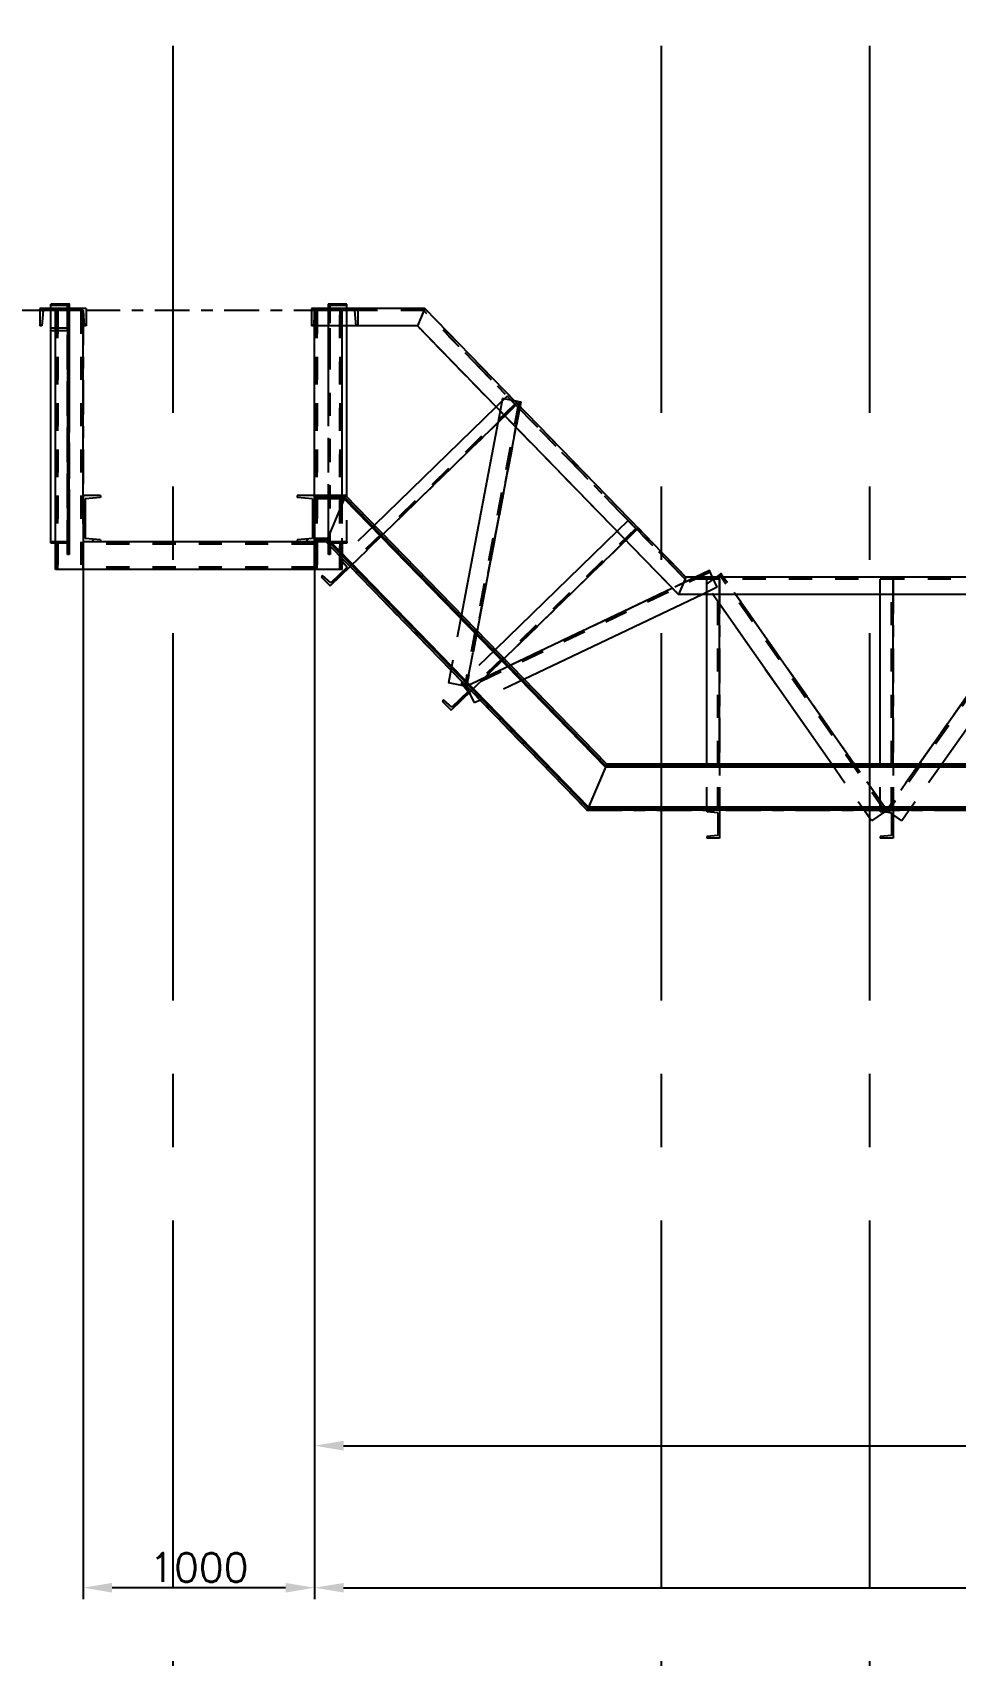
# Model space of a CAD drawing. Header units: millimetres. Extents: x 2368 to 8313, y 7493 to 11698.
# Drawn here: x 4096.2 to 4176, y 8937 to 9077.3 of the extents above; entities that cross this region are included whole.
import ezdxf

# ---------------------------------------------------------------- set-up
doc = ezdxf.new("R2010")
doc.units = ezdxf.units.MM
for name, pattern in [('CENTER', [50.8, 31.75, -6.35, 6.35, -6.35]), ('XKITLINE00', [0]), ('XKITLINE02', [4, 2, -2]), ('XKITLINE03', [6, 3, -1, 1, -1])]:
    doc.linetypes.add(name, pattern=pattern)
doc.styles.add('ROMANS', font='romans.shx')
doc.dimstyles.new('MD300', dxfattribs={"dimtxt": 2.5, "dimasz": 2.5, "dimexe": 1, "dimexo": 1, "dimgap": 0.5, "dimtad": 1, "dimdec": 1, "dimlfac": 50, "dimrnd": 0.5, "dimdsep": 46, "dimtxsty": 'ROMANS', "dimcen": 1, "dimclrd": 146, "dimclre": 146, "dimclrt": 30, "dimadec": 1, "dimazin": 2, "dimtfac": 1, "dimtdec": 1, "dimtmove": 0, "dimatfit": 1, "dimfxl": 1, "dimtolj": 1, "dimtzin": 0, "dimlwd": -1, "dimlwe": -1, "dimarcsym": 0})

# ---------------------------------------------------------------- blocks, each defined once
blk = doc.blocks.new('*D2')
at = {"color": 146, "transparency": 16777216}
for p, q in [((4100.59, 9032.28), (4100.59, 8941.84)), ((4120.59, 9032.28), (4120.59, 8941.84)), ((4118.09, 8942.84), (4103.09, 8942.84))]:
    blk.add_line(p, q, dxfattribs=at)
for points in [[(4103.09, 8943.25), (4103.09, 8942.42), (4100.59, 8942.84)], [(4118.09, 8943.25), (4118.09, 8942.42), (4120.59, 8942.84)]]:
    blk.add_solid(points, dxfattribs=at)
at = {"layer": 'Defpoints', "color": 0, "transparency": 16777216}
for p in [(4100.59, 9033.28), (4120.59, 9033.28), (4100.59, 8942.84)]:
    blk.add_point(p, dxfattribs=at)
at = {"color": 30, "transparency": 16777216, "insert": (4110.59, 8944.59), "char_height": 2.5, "attachment_point": 5, "style": 'ROMANS'}
blk.add_mtext('\\A1;1000', dxfattribs=at)
blk = doc.blocks.new('*D3')
at = {"color": 146, "transparency": 16777216}
for p, q in [((4120.59, 9032.28), (4120.59, 8954.12)), ((5216.59, 8977.65), (5216.59, 8954.12)), ((4123.09, 8955.12), (5214.09, 8955.12))]:
    blk.add_line(p, q, dxfattribs=at)
for points in [[(4123.09, 8955.54), (4123.09, 8954.7), (4120.59, 8955.12)], [(5214.09, 8955.54), (5214.09, 8954.7), (5216.59, 8955.12)]]:
    blk.add_solid(points, dxfattribs=at)
at = {"layer": 'Defpoints', "color": 0, "transparency": 16777216}
for p in [(4120.59, 9033.28), (5216.59, 8978.65), (5216.59, 8955.12)]:
    blk.add_point(p, dxfattribs=at)
at = {"color": 30, "transparency": 16777216, "insert": (4668.59, 8956.87), "char_height": 2.5, "attachment_point": 5, "style": 'ROMANS'}
blk.add_mtext('\\A1;54800', dxfattribs=at)
blk = doc.blocks.new('*D6')
at = {"color": 146, "transparency": 16777216}
for p, q in [((4120.59, 9032.28), (4120.59, 8941.84)), ((6312.59, 9032.28), (6312.59, 8941.84)), ((4123.09, 8942.84), (6310.09, 8942.84))]:
    blk.add_line(p, q, dxfattribs=at)
for points in [[(4123.09, 8943.25), (4123.09, 8942.42), (4120.59, 8942.84)], [(6310.09, 8943.25), (6310.09, 8942.42), (6312.59, 8942.84)]]:
    blk.add_solid(points, dxfattribs=at)
at = {"layer": 'Defpoints', "color": 0, "transparency": 16777216}
for p in [(4120.59, 9033.28), (6312.59, 9033.28), (6312.59, 8942.84)]:
    blk.add_point(p, dxfattribs=at)
at = {"color": 30, "transparency": 16777216, "insert": (5216.59, 8944.59), "char_height": 2.5, "attachment_point": 5, "style": 'ROMANS'}
blk.add_mtext('\\A1;109600', dxfattribs=at)

msp = doc.modelspace()

# ---------------------------------------------------------------- linework, layer by layer
at = {"color": 6, "linetype": 'CENTER'}
for p, q in [((4108.3663, 8739.6288), (4108.3663, 9217.681)), ((4150.5882, 8739.6288), (4150.5882, 9217.681)), ((4168.5882, 8739.6288), (4168.5882, 9217.681))]:
    msp.add_line(p, q, dxfattribs=at)
at = {"color": 4, "linetype": 'XKITLINE03'}
msp.add_line((4121.7873, 9053.2776), (4050.8584, 9053.2776), dxfattribs=at)
at = {"color": 7, "linetype": 'XKITLINE00'}
for p, q in [((4097.1198, 9053.1791), (4096.8512, 9053.4476)), ((4100.8513, 9053.4476), (4096.8512, 9053.4476)), ((4096.8512, 9053.4476), (4096.8512, 9051.9476)), ((4097.1276, 9053.2776), (4097.0212, 9051.9476)), ((4100.5748, 9053.2776), (4097.1276, 9053.2776)), ((4097.7913, 9053.4476), (4097.7913, 9053.8281)), ((4099.3913, 9053.8281), (4097.7913, 9053.8281)), ((4097.7913, 9051.7658), (4097.7913, 9053.2776)), ((4099.3786, 9053.2776), (4099.2086, 9053.4476)), ((4099.3913, 9053.4476), (4099.3913, 9053.8281)), ((4099.3913, 9053.2776), (4099.3913, 9051.7658)), ((4100.5748, 9053.2776), (4100.6812, 9051.9476)), ((4100.5748, 9053.2776), (4100.5749, 9053.2776)), ((4100.5912, 9037.2776), (4100.5912, 9053.0726)), ((4100.8512, 9053.4476), (4100.8512, 9051.9476)), ((4120.3272, 9053.4476), (4120.3272, 9051.9476)), ((4130.1079, 9053.4476), (4120.3272, 9053.4476)), ((4120.3272, 9053.4476), (4120.3272, 9051.9476)), ((4120.3272, 9053.4476), (4120.3272, 9053.4476)), ((4121.7872, 9053.4476), (4121.7872, 9053.8281)), ((4123.3872, 9053.8281), (4121.7872, 9053.8281)), ((4123.3872, 9053.4476), (4123.3872, 9053.8281)), ((4130.1079, 9053.4476), (4129.4742, 9051.9476)), ((4130.1079, 9053.4476), (4129.4742, 9051.9476)), ((4130.1079, 9053.4476), (4152.6835, 9030.2324)), ((4130.1079, 9053.4476), (4130.1081, 9053.4475)), ((4097.0212, 9051.9476), (4096.8512, 9051.9476)), ((4097.0212, 9051.9476), (4097.0213, 9051.9476)), ((4097.7913, 9051.5333), (4097.7913, 9051.7658)), ((4099.3913, 9051.7658), (4097.7913, 9051.7658)), ((4097.7913, 9033.1679), (4097.7913, 9051.5333)), ((4099.2313, 9051.5333), (4097.7913, 9051.5333)), ((4098.1912, 9030.8776), (4098.1912, 9051.5333)), ((4099.2313, 9051.5333), (4099.2313, 9049.4407)), ((4099.3913, 9051.7658), (4099.3913, 9049.4407)), ((4100.7086, 9051.9476), (4100.6789, 9051.9773)), ((4100.8512, 9051.9476), (4100.6812, 9051.9476)), ((4100.8512, 9051.9476), (4100.8513, 9051.9476)), ((4129.4742, 9051.9476), (4120.3272, 9051.9476)), ((4120.3272, 9051.9476), (4120.3272, 9051.9476)), ((4120.5873, 9037.2776), (4120.5873, 9051.9476)), ((4122.9873, 9037.2776), (4122.9873, 9051.9476)), ((4123.3872, 9037.1625), (4123.3872, 9051.9476)), ((4129.4742, 9051.9476), (4152.0499, 9028.7325)), ((4129.4742, 9051.9476), (4129.4742, 9051.9476)), ((4129.4742, 9051.9476), (4129.4742, 9051.9476)), ((4099.3913, 9050.8513), (4099.2313, 9050.6913)), ((4099.3913, 9049.4407), (4099.2313, 9049.4407)), ((4136.2758, 9044.9533), (4125.7577, 9034.7249)), ((4138.4032, 9045.3622), (4137.8724, 9045.4631)), ((4138.4032, 9045.3622), (4138.3325, 9044.99)), ((4137.0427, 9044.1647), (4126.5246, 9033.9363)), ((4136.4344, 9043.5732), (4133.2811, 9026.9883)), ((4137.9903, 9043.1903), (4134.6434, 9025.5874)), ((4102.0912, 9037.2776), (4100.5912, 9037.2776)), ((4100.5912, 9037.2776), (4100.5912, 9033.2776)), ((4100.5912, 9037.2776), (4100.5913, 9037.2776)), ((4102.0912, 9037.1076), (4100.7612, 9037.0012)), ((4100.7612, 9037.0012), (4100.7613, 9037.0012)), ((4100.7612, 9037.0012), (4100.7612, 9033.554)), ((4102.0912, 9037.2776), (4102.0913, 9037.2776)), ((4102.0912, 9037.2776), (4102.0912, 9037.1076)), ((4102.0912, 9037.1076), (4102.0913, 9037.1076)), ((4120.5872, 9037.2776), (4119.0872, 9037.2776)), ((4119.0872, 9037.2776), (4119.0872, 9037.1076)), ((4120.4172, 9037.0012), (4119.0872, 9037.1076)), ((4119.0872, 9037.1076), (4119.0872, 9037.1076)), ((4120.4172, 9037.0012), (4120.4172, 9033.554)), ((4120.4172, 9037.0012), (4120.4172, 9037.0012)), ((4120.5872, 9036.4203), (4120.4172, 9036.2503)), ((4123.2753, 9037.2776), (4120.5872, 9037.2776)), ((4120.5872, 9037.2776), (4120.5872, 9033.2776)), ((4123.2035, 9037.1076), (4120.5872, 9037.1076)), ((4123.1585, 9037.0012), (4120.5872, 9037.0012)), ((4123.1585, 9037.0012), (4121.5856, 9033.2776)), ((4123.1585, 9037.0012), (4121.5856, 9033.2776)), ((4123.2753, 9037.2776), (4123.1585, 9037.0012)), ((4123.2753, 9037.2776), (4123.1585, 9037.0012)), ((4123.1585, 9037.0012), (4145.7339, 9013.786)), ((4123.2035, 9037.1076), (4145.7789, 9013.8924)), ((4145.8507, 9014.0624), (4123.2753, 9037.2776)), ((4100.5912, 9034.9203), (4100.7612, 9035.0903)), ((4098.1912, 9033.1679), (4097.7913, 9033.1679)), ((4102.0912, 9033.2776), (4100.5912, 9033.2776)), ((4100.5912, 9033.2776), (4100.5913, 9033.2776)), ((4100.5912, 9030.8776), (4100.5912, 9033.2776)), ((4100.5913, 9030.8776), (4100.5913, 9033.2776)), ((4100.7612, 9033.554), (4100.7613, 9033.554)), ((4102.0912, 9033.4476), (4100.7612, 9033.554)), ((4101.3058, 9033.2776), (4101.5214, 9033.4932)), ((4102.0912, 9033.4476), (4102.0913, 9033.4476)), ((4102.0912, 9033.4476), (4102.0912, 9033.2776)), ((4119.0872, 9033.2776), (4102.0912, 9033.2776)), ((4102.0912, 9033.2776), (4102.0913, 9033.2776)), ((4120.4172, 9033.554), (4119.0872, 9033.4476)), ((4119.0872, 9033.4476), (4119.0872, 9033.2776)), ((4119.0872, 9033.4476), (4119.0872, 9033.4476)), ((4120.5872, 9033.2776), (4119.0872, 9033.2776)), ((4120.0487, 9033.5245), (4119.8018, 9033.2776)), ((4120.5872, 9034.063), (4120.4172, 9033.893)), ((4120.4172, 9033.554), (4120.4172, 9033.554)), ((4121.7024, 9033.554), (4120.5872, 9033.554)), ((4121.6574, 9033.4476), (4120.5872, 9033.4476)), ((4120.5872, 9030.8776), (4120.5872, 9033.2776)), ((4121.5856, 9033.2776), (4120.5872, 9033.2776)), ((4120.5872, 9033.2776), (4120.5872, 9033.2776)), ((4122.89, 9031.9362), (4121.5856, 9033.2776)), ((4121.6574, 9033.4476), (4144.2328, 9010.2324)), ((4121.7024, 9033.554), (4144.2778, 9010.3388)), ((4146.7333, 9034.1996), (4136.2151, 9023.9711)), ((4147.5002, 9033.411), (4136.9819, 9023.1825)), ((4122.8913, 9031.9374), (4122.7938, 9031.8426)), ((4122.7938, 9031.8426), (4122.7938, 9031.8426)), ((4122.7938, 9031.8426), (4123.408, 9031.1008)), ((4122.8913, 9031.9374), (4122.8913, 9031.9374)), ((4122.8913, 9031.9374), (4123.6582, 9031.1488)), ((4100.5912, 9030.8776), (4098.1912, 9030.8776)), ((4120.5872, 9030.8776), (4100.5913, 9030.8776)), ((4122.9873, 9030.8776), (4120.5873, 9030.8776)), ((4121.2682, 9030.359), (4121.1707, 9030.2642)), ((4121.2682, 9030.359), (4121.2682, 9030.359)), ((4121.9925, 9029.7244), (4121.2682, 9030.359)), ((4123.6582, 9031.1488), (4121.9376, 9029.4756)), ((4123.408, 9031.1008), (4121.9925, 9029.7244)), ((4122.9873, 9030.8776), (4122.9873, 9031.609)), ((4123.2074, 9030.7105), (4123.0095, 9030.7133)), ((4123.408, 9031.1008), (4123.408, 9031.1008)), ((4133.3474, 9021.1825), (4123.6569, 9031.1476)), ((4123.6582, 9031.1488), (4123.6582, 9031.1488)), ((4154.7117, 9030.7923), (4153.5376, 9030.2325)), ((4154.9786, 9030.2325), (4154.7117, 9030.7923)), ((4155.7146, 9030.5219), (4155.3012, 9030.2325)), ((4155.9172, 9030.2325), (4155.7146, 9030.5219)), ((4121.1707, 9030.2642), (4121.9376, 9029.4756)), ((4121.1707, 9030.2642), (4121.1707, 9030.2642)), ((4121.9681, 9029.5053), (4121.9079, 9029.5062)), ((4121.9376, 9029.4756), (4121.9376, 9029.4756)), ((4121.9925, 9029.7243), (4121.9925, 9029.7244)), ((4151.5246, 9029.2726), (4137.5428, 9022.6058)), ((4152.6836, 9030.2325), (4152.0499, 9028.7325)), ((4152.6835, 9030.2324), (4152.0499, 9028.7325)), ((4152.6836, 9030.2325), (4152.6835, 9030.2324)), ((4315.5879, 9030.2325), (4152.6836, 9030.2325)), ((4154.1092, 9028.7325), (4138.7205, 9021.3947)), ((4315.5879, 9028.7325), (4152.0499, 9028.7325)), ((4152.0499, 9028.7325), (4152.0499, 9028.7325)), ((4154.4892, 9014.0624), (4154.4892, 9028.7325)), ((4155.5892, 9014.0624), (4155.5892, 9028.7325)), ((4165.2845, 9014.0624), (4155.5892, 9027.9111)), ((4167.2376, 9014.0624), (4156.9673, 9028.7325)), ((4169.4879, 9014.0624), (4169.4879, 9028.7325)), ((4170.5879, 9014.0624), (4170.5879, 9028.7325)), ((4183.1915, 9028.7325), (4172.856, 9014.0624)), ((4184.4879, 9027.7945), (4174.8132, 9014.0624)), ((4132.3686, 9022.1891), (4132.159, 9021.087)), ((4133.4571, 9020.8402), (4132.159, 9021.087)), ((4133.3487, 9021.1837), (4133.2512, 9021.0889)), ((4133.2512, 9021.0889), (4133.2512, 9021.0889)), ((4133.2512, 9021.0889), (4133.8654, 9020.3471)), ((4133.3487, 9021.1837), (4133.3487, 9021.1837)), ((4133.3487, 9021.1837), (4134.1155, 9020.3951)), ((4131.7256, 9019.6053), (4131.6281, 9019.5105)), ((4131.6281, 9019.5105), (4132.395, 9018.7219)), ((4131.6281, 9019.5105), (4131.6281, 9019.5105)), ((4131.7256, 9019.6053), (4131.7256, 9019.6053)), ((4132.4499, 9018.9706), (4131.7256, 9019.6053)), ((4134.1155, 9020.3951), (4132.395, 9018.7219)), ((4133.8654, 9020.3471), (4132.4499, 9018.9706)), ((4133.6648, 9019.9568), (4133.4669, 9019.9595)), ((4133.8654, 9020.3471), (4133.8654, 9020.3471)), ((4134.4195, 9019.3439), (4133.9808, 9020.264)), ((4144.161, 9010.0624), (4134.1143, 9020.3939)), ((4134.1155, 9020.3951), (4134.1155, 9020.3951)), ((4134.9085, 9019.5771), (4134.4195, 9019.3439)), ((4132.4255, 9018.7516), (4132.3653, 9018.7524)), ((4132.395, 9018.7219), (4132.395, 9018.7219)), ((4132.4499, 9018.9706), (4132.4499, 9018.9706)), ((4145.7339, 9013.786), (4144.161, 9010.0624)), ((4145.8507, 9014.0624), (4144.2778, 9010.3388)), ((4145.8507, 9014.0624), (4145.7339, 9013.786)), ((4315.5876, 9013.786), (4145.7339, 9013.786)), ((4315.5876, 9013.8924), (4145.7789, 9013.8924)), ((4315.5876, 9014.0624), (4145.8507, 9014.0624)), ((4144.2778, 9010.3388), (4144.161, 9010.0624)), ((4154.4892, 9010.0624), (4144.161, 9010.0624)), ((4315.5876, 9010.2324), (4144.2328, 9010.2324)), ((4315.5876, 9010.3388), (4144.2778, 9010.3388)), ((4154.4892, 9010.0624), (4154.4892, 9010.0624)), ((4154.4892, 9010.0624), (4154.4892, 9010.0624)), ((4154.4892, 9010.0624), (4154.4892, 9009.9264)), ((4155.5892, 9010.0624), (4154.4892, 9010.0624)), ((4155.4492, 9009.8496), (4154.4892, 9009.9264)), ((4155.4492, 9009.8496), (4155.4492, 9007.8752)), ((4155.5892, 9009.4337), (4155.4492, 9009.2937)), ((4169.4879, 9010.0624), (4155.5892, 9010.0624)), ((4155.5892, 9010.0624), (4155.5892, 9007.6624)), ((4168.7272, 9009.1449), (4168.0849, 9010.0624)), ((4169.8071, 9009.9009), (4168.7272, 9009.1449)), ((4169.4879, 9010.0624), (4169.4879, 9010.0624)), ((4169.4879, 9010.0624), (4169.4879, 9010.0624)), ((4169.4879, 9010.0624), (4169.4879, 9009.9264)), ((4170.5879, 9010.0624), (4169.4879, 9010.0624)), ((4170.4479, 9009.8496), (4169.4879, 9009.9264)), ((4170.4479, 9009.7736), (4170.3263, 9009.8594)), ((4170.4479, 9009.8496), (4170.4479, 9007.8752)), ((4170.5879, 9009.4337), (4170.4479, 9009.2937)), ((4184.4879, 9010.0624), (4170.5879, 9010.0624)), ((4170.5879, 9010.0624), (4170.5879, 9007.6624)), ((4171.3459, 9009.141), (4170.5879, 9009.675)), ((4171.9951, 9010.0624), (4171.3459, 9009.141)), ((4155.4492, 9007.8752), (4154.4892, 9007.7984)), ((4154.4892, 9007.7984), (4154.4892, 9007.6624)), ((4155.5892, 9007.6624), (4154.4892, 9007.6624)), ((4155.5892, 9007.705), (4155.5466, 9007.6624)), ((4170.4479, 9007.8752), (4169.4879, 9007.7984)), ((4169.4879, 9007.7984), (4169.4879, 9007.6624)), ((4170.5879, 9007.6624), (4169.4879, 9007.6624)), ((4170.5879, 9007.705), (4170.5453, 9007.6624))]:
    msp.add_line(p, q, dxfattribs=at)
at = {"color": 3, "linetype": 'XKITLINE02'}
for p, q in [((4097.7912, 9033.1675), (4097.7913, 9053.7161)), ((4097.7913, 9053.4476), (4097.7913, 9053.8281)), ((4099.3913, 9053.8281), (4097.7913, 9053.8281)), ((4097.7913, 9053.8258), (4097.7913, 9053.7161)), ((4099.3913, 9053.8258), (4097.7913, 9053.8258)), ((4097.7913, 9051.8551), (4097.7913, 9053.8258)), ((4097.7913, 9033.2776), (4097.7913, 9053.8258)), ((4099.3913, 9053.8258), (4097.7913, 9053.8258)), ((4099.2313, 9053.718), (4097.7913, 9053.718)), ((4099.2313, 9053.718), (4097.7913, 9053.718)), ((4099.2313, 9053.7161), (4097.7913, 9053.7161)), ((4099.2313, 9053.7161), (4097.7913, 9053.7161)), ((4097.7913, 9051.7658), (4097.7913, 9053.4476)), ((4100.5912, 9053.2776), (4098.1912, 9053.2776)), ((4098.1912, 9051.5333), (4098.1912, 9053.2776)), ((4100.5913, 9053.2776), (4098.1913, 9053.2776)), ((4098.1913, 9030.8776), (4098.1913, 9053.2776)), ((4100.5913, 9053.2776), (4098.1913, 9053.2776)), ((4098.1913, 9030.8776), (4098.1913, 9053.2776)), ((4098.3272, 9030.8776), (4098.3272, 9053.2776)), ((4098.3273, 9053.2776), (4098.3273, 9030.8776)), ((4098.3273, 9053.2776), (4098.3273, 9030.8776)), ((4098.404, 9030.8776), (4098.404, 9053.2776)), ((4098.4041, 9053.2776), (4098.4041, 9030.8776)), ((4098.4041, 9053.2776), (4098.4041, 9030.8776)), ((4099.2313, 9053.7161), (4099.2312, 9033.1675)), ((4099.2313, 9052.7271), (4099.2313, 9053.718)), ((4099.2313, 9052.1126), (4099.2313, 9053.718)), ((4099.2313, 9053.7161), (4099.2313, 9052.729)), ((4099.2313, 9053.7161), (4099.2313, 9051.8551)), ((4099.2313, 9033.1679), (4099.2313, 9053.7161)), ((4099.2313, 9053.4476), (4099.2313, 9052.729)), ((4099.2313, 9051.5333), (4099.2313, 9053.4476)), ((4099.3913, 9053.8281), (4099.3912, 9033.2776)), ((4099.3913, 9052.7271), (4099.3913, 9053.8281)), ((4099.3913, 9053.8258), (4099.3913, 9052.729)), ((4099.3913, 9053.8258), (4099.3913, 9052.0885)), ((4099.3913, 9033.2776), (4099.3913, 9053.8258)), ((4099.3913, 9053.4476), (4099.3913, 9052.729)), ((4099.3913, 9052.1126), (4099.3913, 9053.4476)), ((4100.3784, 9053.2776), (4100.3784, 9030.8776)), ((4100.3785, 9053.2776), (4100.3785, 9030.8776)), ((4100.3785, 9053.2776), (4100.3785, 9030.8776)), ((4100.4552, 9053.2776), (4100.4552, 9030.8776)), ((4100.4553, 9053.2776), (4100.4553, 9030.8776)), ((4100.4553, 9053.2776), (4100.4553, 9030.8776)), ((4100.5912, 9053.0726), (4100.5912, 9053.2776)), ((4100.5913, 9030.8776), (4100.5913, 9053.2776)), ((4100.5913, 9030.8776), (4100.5913, 9053.2776)), ((4124.3272, 9053.4476), (4120.3272, 9053.4476)), ((4120.6036, 9053.2776), (4120.4972, 9051.9476)), ((4120.6036, 9053.2776), (4120.4972, 9051.9476)), ((4120.5873, 9030.8776), (4120.5873, 9053.2776)), ((4122.9873, 9053.2776), (4120.5873, 9053.2776)), ((4120.5873, 9051.9476), (4120.5873, 9053.2776)), ((4122.9873, 9053.2776), (4120.5873, 9053.2776)), ((4130.0362, 9053.2776), (4120.6036, 9053.2776)), ((4124.0508, 9053.2776), (4120.6036, 9053.2776)), ((4120.6036, 9053.2776), (4120.6036, 9053.2776)), ((4120.7233, 9053.2776), (4120.7233, 9030.8776)), ((4120.7233, 9030.8776), (4120.7233, 9053.2776)), ((4120.8001, 9053.2776), (4120.8001, 9030.8776)), ((4120.8001, 9030.8776), (4120.8001, 9053.2776)), ((4121.7872, 9053.8258), (4121.7872, 9052.729)), ((4123.3872, 9053.8258), (4121.7872, 9053.8258)), ((4121.7872, 9049.7545), (4121.7872, 9053.8258)), ((4121.7872, 9032.1766), (4121.7872, 9053.4476)), ((4121.9472, 9032.1766), (4121.9472, 9053.718)), ((4123.3872, 9053.718), (4121.9472, 9053.718)), ((4121.9472, 9052.729), (4121.9472, 9053.7161)), ((4123.3872, 9053.7161), (4121.9472, 9053.7161)), ((4121.9472, 9049.7545), (4121.9472, 9053.4476)), ((4122.7745, 9053.2776), (4122.7745, 9030.8776)), ((4122.7745, 9030.8776), (4122.7745, 9053.2776)), ((4122.8513, 9030.8776), (4122.8513, 9053.2776)), ((4122.8513, 9030.8776), (4122.8513, 9053.2776)), ((4122.9873, 9030.8776), (4122.9873, 9053.2776)), ((4122.9873, 9051.9476), (4122.9873, 9053.2776)), ((4123.3872, 9053.4476), (4123.3872, 9053.8258)), ((4123.3872, 9051.8551), (4123.3872, 9053.8258)), ((4123.3872, 9051.9476), (4123.3872, 9053.4476)), ((4124.0508, 9053.2776), (4124.1572, 9051.9476)), ((4124.0508, 9053.2776), (4124.1572, 9051.9476)), ((4124.0508, 9053.2776), (4124.0508, 9053.2776)), ((4124.3272, 9053.4476), (4124.3272, 9051.9476)), ((4124.3272, 9053.4476), (4124.3272, 9051.9476)), ((4124.3272, 9053.4476), (4124.3272, 9053.4476)), ((4130.0361, 9053.2776), (4129.4742, 9051.9476)), ((4130.0361, 9053.2776), (4129.4742, 9051.9476)), ((4130.1081, 9053.4476), (4129.4744, 9051.9476)), ((4130.1081, 9053.4475), (4129.4744, 9051.9476)), ((4130.0362, 9053.2776), (4129.4744, 9051.9476)), ((4130.0362, 9053.2775), (4129.4744, 9051.9476)), ((4152.6117, 9030.0624), (4130.0361, 9053.2776)), ((4130.0362, 9053.2775), (4130.0361, 9053.2776)), ((4130.0361, 9053.2776), (4130.0362, 9053.2776)), ((4152.6118, 9030.0625), (4130.0362, 9053.2775)), ((4130.1081, 9053.4476), (4130.1079, 9053.4476)), ((4130.1081, 9053.4476), (4130.1079, 9053.4476)), ((4152.6836, 9030.2325), (4130.1081, 9053.4475)), ((4099.2313, 9052.7271), (4099.2312, 9032.1766)), ((4099.3913, 9052.729), (4099.2313, 9052.729)), ((4099.2313, 9052.729), (4099.2313, 9049.7545)), ((4099.2313, 9032.1808), (4099.2313, 9052.729)), ((4099.3913, 9052.729), (4099.2313, 9052.729)), ((4099.3913, 9052.7271), (4099.2313, 9052.7271)), ((4099.3913, 9052.7271), (4099.2313, 9052.7271)), ((4099.2313, 9052.1126), (4099.2313, 9049.4407)), ((4099.3913, 9052.7271), (4099.3912, 9032.1766)), ((4099.3913, 9052.729), (4099.3913, 9049.7545)), ((4099.3913, 9032.1808), (4099.3913, 9052.729)), ((4099.3913, 9052.1126), (4099.3913, 9049.4407)), ((4120.4972, 9051.9476), (4120.3272, 9051.9476)), ((4120.4972, 9051.9476), (4120.4972, 9051.9476)), ((4121.9472, 9052.729), (4121.7872, 9052.729)), ((4121.9472, 9052.7271), (4121.7872, 9052.7271)), ((4124.3272, 9051.9476), (4124.1572, 9051.9476)), ((4124.1572, 9051.9476), (4124.1572, 9051.9476)), ((4124.3272, 9051.9476), (4124.3272, 9051.9476)), ((4129.4742, 9051.9476), (4152.0499, 9028.7325)), ((4129.4742, 9051.9476), (4129.4742, 9051.9476)), ((4129.4744, 9051.9476), (4129.4742, 9051.9476)), ((4129.4744, 9051.9476), (4129.4742, 9051.9476)), ((4152.0499, 9028.7325), (4129.4744, 9051.9476)), ((4152.0499, 9028.7325), (4129.4744, 9051.9476)), ((4129.4744, 9051.9476), (4129.4744, 9051.9476)), ((4129.4744, 9051.9476), (4129.4744, 9051.9476)), ((4137.2295, 9045.8807), (4136.2758, 9044.9533)), ((4137.9964, 9045.0921), (4137.2295, 9045.8807)), ((4137.8988, 9045.1925), (4123.5606, 9031.2492)), ((4138.246, 9045.3921), (4133.5737, 9020.818)), ((4138.4032, 9045.3622), (4133.7309, 9020.7882)), ((4136.8314, 9045.6611), (4136.4344, 9043.5732)), ((4138.4032, 9045.3622), (4136.8314, 9045.6611)), ((4137.9964, 9045.0921), (4137.0427, 9044.1647)), ((4138.3325, 9044.99), (4137.9903, 9043.1903)), ((4100.5912, 9030.8776), (4100.5912, 9037.2776)), ((4120.5872, 9037.2776), (4120.5857, 9037.2776)), ((4120.5857, 9037.0012), (4120.5857, 9037.2776)), ((4120.5857, 9033.2776), (4120.5857, 9037.2776)), ((4120.5872, 9037.1076), (4120.5857, 9037.1076)), ((4120.5872, 9037.0012), (4120.5857, 9037.0012)), ((4120.5873, 9030.8776), (4120.5873, 9037.2776)), ((4122.9873, 9031.609), (4122.9873, 9037.2776)), ((4123.2753, 9037.2776), (4123.1585, 9037.0012)), ((4123.2753, 9037.2776), (4123.1585, 9037.0012)), ((4123.3872, 9033.1675), (4123.3872, 9037.1625)), ((4125.7577, 9034.7249), (4122.8913, 9031.9374)), ((4147.6869, 9035.127), (4146.7333, 9034.1996)), ((4148.4538, 9034.3384), (4147.6869, 9035.127)), ((4099.3912, 9033.2776), (4097.7912, 9033.2776)), ((4099.2312, 9033.1675), (4097.7912, 9033.1675)), ((4097.7913, 9033.2776), (4097.7913, 9033.1679)), ((4099.3913, 9033.2776), (4097.7913, 9033.2776)), ((4099.2313, 9033.1679), (4098.1912, 9033.1679)), ((4099.2312, 9033.1675), (4099.2312, 9032.1766)), ((4099.2313, 9033.1679), (4099.2313, 9032.1808)), ((4099.3912, 9033.2776), (4099.3912, 9032.1766)), ((4099.3913, 9033.2776), (4099.3913, 9032.1808)), ((4102.0912, 9033.2776), (4100.5913, 9033.2776)), ((4100.5913, 9030.8776), (4100.5913, 9033.2776)), ((4120.5873, 9033.2776), (4100.5913, 9033.2776)), ((4100.5913, 9030.8776), (4100.5913, 9033.2776)), ((4120.5873, 9033.2776), (4100.5913, 9033.2776)), ((4120.5872, 9033.2776), (4119.0872, 9033.2776)), ((4120.5872, 9033.554), (4120.5857, 9033.554)), ((4120.5872, 9033.4476), (4120.5857, 9033.4476)), ((4120.5872, 9033.2776), (4120.5857, 9033.2776)), ((4120.5872, 9033.2776), (4120.5857, 9033.2776)), ((4120.5873, 9030.8776), (4120.5873, 9033.2776)), ((4120.5873, 9030.8776), (4120.5873, 9033.2776)), ((4121.7872, 9033.2776), (4121.7872, 9032.1766)), ((4123.3872, 9033.2776), (4121.7872, 9033.2776)), ((4121.9472, 9033.1675), (4121.9472, 9032.1766)), ((4123.3872, 9033.1675), (4121.9472, 9033.1675)), ((4122.9873, 9033.2776), (4122.9873, 9030.8776)), ((4123.3872, 9033.2776), (4123.3872, 9033.1675)), ((4126.5246, 9033.9363), (4123.6582, 9031.1488)), ((4148.3562, 9034.4387), (4134.0179, 9020.4954)), ((4148.4538, 9034.3384), (4147.5002, 9033.411)), ((4099.3912, 9032.1766), (4099.2312, 9032.1766)), ((4099.3913, 9032.1808), (4099.2313, 9032.1808)), ((4120.5872, 9033.1416), (4100.5913, 9033.1416)), ((4120.5873, 9033.1416), (4100.5913, 9033.1416)), ((4120.5873, 9033.1416), (4100.5913, 9033.1416)), ((4120.5872, 9033.0648), (4100.5913, 9033.0648)), ((4120.5873, 9033.0648), (4100.5913, 9033.0648)), ((4120.5873, 9033.0648), (4100.5913, 9033.0648)), ((4121.9472, 9032.1766), (4121.7872, 9032.1766)), ((4122.8913, 9031.9374), (4122.7938, 9031.8426)), ((4122.7938, 9031.8426), (4123.408, 9031.1008)), ((4133.3474, 9021.1825), (4122.89, 9031.9362)), ((4122.8913, 9031.9374), (4123.6582, 9031.1488)), ((4123.6582, 9031.1488), (4122.8913, 9031.9374)), ((4100.5913, 9030.8776), (4098.1913, 9030.8776)), ((4100.5913, 9030.8776), (4098.1913, 9030.8776)), ((4100.5913, 9030.8776), (4100.5913, 9031.0904)), ((4120.5872, 9031.0904), (4100.5913, 9031.0904)), ((4100.5913, 9030.8776), (4100.5913, 9031.0904)), ((4120.5873, 9031.0904), (4100.5913, 9031.0904)), ((4100.5913, 9030.8776), (4100.5913, 9031.0904)), ((4120.5873, 9031.0904), (4100.5913, 9031.0904)), ((4120.5872, 9031.0136), (4100.5913, 9031.0136)), ((4120.5873, 9031.0136), (4100.5913, 9031.0136)), ((4120.5873, 9031.0136), (4100.5913, 9031.0136)), ((4120.5873, 9030.8776), (4100.5913, 9030.8776)), ((4120.5873, 9030.8776), (4100.5913, 9030.8776)), ((4120.5872, 9030.8776), (4120.5872, 9031.0904)), ((4120.5873, 9030.8776), (4120.5873, 9031.0904)), ((4120.5873, 9030.8776), (4120.5873, 9031.0904)), ((4122.9873, 9030.8776), (4120.5873, 9030.8776)), ((4121.2682, 9030.359), (4121.1707, 9030.2642)), ((4121.9925, 9029.7243), (4121.2682, 9030.359)), ((4123.6582, 9031.1488), (4121.9376, 9029.4756)), ((4123.408, 9031.1008), (4121.9925, 9029.7243)), ((4154.7116, 9030.7923), (4133.7309, 9020.7882)), ((4154.7805, 9030.6479), (4133.7997, 9020.6437)), ((4155.7146, 9030.5219), (4154.4038, 9029.6043)), ((4169.9069, 9009.9707), (4155.5835, 9030.4301)), ((4184.6244, 9030.4885), (4170.1687, 9009.9703)), ((4121.1707, 9030.2642), (4121.9376, 9029.4756)), ((4153.5376, 9030.2325), (4151.5246, 9029.2726)), ((4152.6836, 9030.2325), (4152.0499, 9028.7325)), ((4152.6836, 9030.2325), (4152.0499, 9028.7325)), ((4152.6117, 9030.0625), (4152.0499, 9028.7325)), ((4152.6118, 9030.0625), (4152.0499, 9028.7325)), ((4152.6118, 9030.0625), (4152.0499, 9028.7325)), ((4152.6117, 9030.0624), (4152.0499, 9028.7325)), ((4315.5879, 9030.0625), (4152.6117, 9030.0625)), ((4152.6117, 9030.0624), (4152.6118, 9030.0625)), ((4155.4003, 9029.3481), (4154.1092, 9028.7325)), ((4165.2845, 9014.0624), (4154.4038, 9029.6043)), ((4155.5892, 9030.0624), (4154.4892, 9030.0624)), ((4154.4892, 9028.7325), (4154.4892, 9030.0624)), ((4155.4003, 9029.3481), (4154.9786, 9030.2325)), ((4155.4492, 9010.0624), (4155.4492, 9030.0624)), ((4155.5892, 9028.7325), (4155.5892, 9030.0624)), ((4167.3567, 9013.8924), (4155.9172, 9030.2325)), ((4170.5879, 9030.0624), (4169.4879, 9030.0624)), ((4169.4879, 9028.7325), (4169.4879, 9030.0624)), ((4170.4479, 9010.0624), (4170.4479, 9030.0624)), ((4170.5879, 9028.7325), (4170.5879, 9030.0624)), ((4152.0499, 9028.7325), (4152.0499, 9028.7325)), ((4133.2811, 9026.9883), (4132.3686, 9022.1891)), ((4136.2151, 9023.9711), (4133.3487, 9021.1837)), ((4136.9819, 9023.1825), (4134.1155, 9020.3951)), ((4133.3487, 9021.1837), (4133.2512, 9021.0889)), ((4133.2512, 9021.0889), (4133.8654, 9020.3471)), ((4144.161, 9010.0624), (4133.3474, 9021.1825)), ((4134.1155, 9020.3951), (4133.3487, 9021.1837)), ((4134.1155, 9020.3951), (4133.3487, 9021.1837)), ((4133.7309, 9020.7882), (4133.4571, 9020.8402)), ((4134.4195, 9019.3439), (4133.7309, 9020.7882)), ((4138.7205, 9021.3947), (4134.9085, 9019.5771)), ((4131.7256, 9019.6053), (4131.6281, 9019.5105)), ((4131.6281, 9019.5105), (4132.395, 9018.7219)), ((4132.4499, 9018.9706), (4131.7256, 9019.6053)), ((4134.1155, 9020.3951), (4132.395, 9018.7219)), ((4133.8654, 9020.3471), (4132.4499, 9018.9706)), ((4145.7789, 9013.8924), (4145.7339, 9013.786)), ((4154.4892, 9010.0624), (4154.4892, 9014.0624)), ((4155.5892, 9010.0624), (4155.5892, 9014.0624)), ((4168.7272, 9009.1449), (4165.2845, 9014.0624)), ((4170.038, 9010.0625), (4167.2376, 9014.0624)), ((4169.4879, 9010.0624), (4169.4879, 9014.0624)), ((4172.856, 9014.0624), (4170.0379, 9010.0625)), ((4170.5879, 9010.0624), (4170.5879, 9014.0624)), ((4174.8132, 9014.0624), (4171.9951, 9010.0624)), ((4172.856, 9014.0624), (4172.7363, 9013.8924)), ((4144.2778, 9010.3388), (4144.161, 9010.0624)), ((4155.5892, 9010.0624), (4154.4892, 9010.0624)), ((4155.5892, 9010.0624), (4154.4892, 9010.0624)), ((4170.5879, 9010.0624), (4169.4879, 9010.0624)), ((4170.5879, 9010.0624), (4169.4879, 9010.0624)), ((4170.038, 9010.0625), (4169.8071, 9009.9009)), ((4171.3459, 9009.141), (4170.0379, 9010.0625)), ((4170.5879, 9009.675), (4170.4479, 9009.7736))]:
    msp.add_line(p, q, dxfattribs=at)
at = {"color": 1, "linetype": 'XKITLINE00'}
for p, q in [((4099.3874, 9053.8189), (4099.3874, 9053.8189)), ((4099.3874, 9053.8166), (4099.3874, 9053.8166)), ((4099.3875, 9053.8189), (4099.3875, 9053.8189)), ((4099.3875, 9053.8166), (4099.3875, 9053.8166)), ((4099.3875, 9053.2684), (4099.3875, 9053.2684)), ((4100.5874, 9053.2683), (4100.5874, 9053.2683)), ((4100.5874, 9053.2683), (4100.5874, 9053.2683)), ((4100.5874, 9053.2683), (4100.5874, 9053.2683)), ((4120.5834, 9053.2683), (4120.5834, 9053.2683)), ((4120.5835, 9053.2683), (4120.5835, 9053.2683)), ((4121.7834, 9053.8189), (4121.7834, 9053.8189)), ((4121.7834, 9053.8166), (4121.7834, 9053.8166)), ((4132.0131, 9051.2314), (4132.0131, 9051.2314)), ((4137.9925, 9045.0829), (4137.9925, 9045.0829)), ((4138.3994, 9045.353), (4138.3994, 9045.353)), ((4099.3874, 9033.2683), (4099.3874, 9033.2683)), ((4099.3875, 9033.2683), (4099.3875, 9033.2683)), ((4100.5874, 9033.2683), (4100.5874, 9033.2683)), ((4100.5875, 9033.2683), (4100.5875, 9033.2683)), ((4100.5875, 9033.2683), (4100.5875, 9033.2683)), ((4100.5875, 9033.2683), (4100.5875, 9033.2683)), ((4119.0833, 9033.2684), (4119.0833, 9033.2684)), ((4120.5834, 9033.2683), (4120.5834, 9033.2683)), ((4120.5834, 9033.2683), (4120.5834, 9033.2683)), ((4120.5834, 9033.2683), (4120.5834, 9033.2683)), ((4121.7834, 9033.2683), (4121.7834, 9033.2683)), ((4148.4499, 9034.3291), (4148.4499, 9034.3291)), ((4100.5874, 9030.8683), (4100.5874, 9030.8683)), ((4100.5874, 9030.8683), (4100.5874, 9030.8683)), ((4100.5874, 9030.8683), (4100.5874, 9030.8683)), ((4120.5834, 9030.8683), (4120.5834, 9030.8683)), ((4120.5834, 9030.8683), (4120.5834, 9030.8683)), ((4123.6543, 9031.1396), (4123.6543, 9031.1396)), ((4123.6543, 9031.1396), (4123.6543, 9031.1396)), ((4154.7078, 9030.7831), (4154.7078, 9030.7831)), ((4155.7107, 9030.5127), (4155.7107, 9030.5127)), ((4152.4209, 9030.2455), (4152.4209, 9030.2455)), ((4155.5854, 9030.0532), (4155.5854, 9030.0532)), ((4170.5841, 9030.0532), (4170.5841, 9030.0532)), ((4133.727, 9020.7789), (4133.727, 9020.7789)), ((4133.727, 9020.7789), (4133.727, 9020.7789)), ((4134.1117, 9020.3858), (4134.1117, 9020.3858)), ((4134.1117, 9020.3858), (4134.1117, 9020.3858)), ((4144.1571, 9010.0532), (4144.1571, 9010.0532)), ((4155.5854, 9010.0532), (4155.5854, 9010.0532)), ((4155.5854, 9010.0532), (4155.5854, 9010.0532)), ((4170.0341, 9010.0532), (4170.0341, 9010.0532)), ((4170.0341, 9010.0532), (4170.0341, 9010.0532)), ((4170.5841, 9010.0532), (4170.5841, 9010.0532)), ((4170.5841, 9010.0532), (4170.5841, 9010.0532))]:
    msp.add_line(p, q, dxfattribs=at)
at = {"color": 1, "linetype": 'XKITLINE03'}
for p, q in [((4099.3913, 9053.8281), (4099.3912, 9033.2776)), ((4099.3913, 9053.2776), (4099.3912, 9053.2776)), ((4099.3913, 9053.8281), (4099.3913, 9051.7668)), ((4099.3913, 9052.0875), (4099.3913, 9053.8258)), ((4099.3913, 9033.2776), (4099.3913, 9053.8258)), ((4100.5912, 9053.2776), (4100.5912, 9030.8776)), ((4100.5913, 9053.2776), (4100.5913, 9030.8776)), ((4100.5913, 9053.2776), (4100.5913, 9030.8776)), ((4120.5873, 9030.8776), (4120.5873, 9053.2776)), ((4120.5873, 9030.8776), (4120.5873, 9053.2776)), ((4121.7872, 9033.2776), (4121.7872, 9053.8281)), ((4121.7872, 9053.8258), (4121.7872, 9052.0875)), ((4152.4247, 9030.2548), (4132.017, 9051.2406)), ((4137.9964, 9045.0921), (4123.6582, 9031.1488)), ((4133.7309, 9020.7882), (4138.4032, 9045.3622)), ((4100.5913, 9033.2776), (4100.5912, 9033.2776)), ((4120.5872, 9033.2776), (4100.5913, 9033.2776)), ((4120.5873, 9033.2776), (4100.5913, 9033.2776)), ((4120.5873, 9033.2776), (4100.5913, 9033.2776)), ((4119.0872, 9033.2776), (4119.0872, 9033.2776)), ((4148.4538, 9034.3384), (4134.1155, 9020.3951)), ((4123.6582, 9031.1488), (4123.6582, 9031.1488)), ((4154.7117, 9030.7923), (4133.7309, 9020.7882)), ((4170.038, 9010.0625), (4155.7146, 9030.5219)), ((4184.4936, 9030.5806), (4170.0379, 9010.0625)), ((4155.5892, 9030.0624), (4155.5892, 9010.0624)), ((4170.5879, 9030.0624), (4170.5879, 9010.0624)), ((4134.1155, 9020.3951), (4134.1155, 9020.3951)), ((4144.161, 9010.0624), (4315.5876, 9010.0624)), ((4155.5892, 9010.0624), (4155.5892, 9010.0624)), ((4170.5879, 9010.0624), (4170.5879, 9010.0624))]:
    msp.add_line(p, q, dxfattribs=at)
at = {"color": 1, "linetype": 'XKITLINE00'}
for centre in [(4099.3913, 9053.8281), (4099.3913, 9053.8281), (4099.3913, 9053.8258), (4099.3913, 9053.8258), (4099.3913, 9053.2776), (4100.5912, 9053.2776), (4100.5913, 9053.2776), (4100.5913, 9053.2776), (4120.5873, 9053.2776), (4120.5873, 9053.2776), (4121.7872, 9053.8281), (4121.7872, 9053.8258), (4132.017, 9051.2406), (4137.9964, 9045.0921), (4138.4032, 9045.3622), (4099.3912, 9033.2776), (4099.3913, 9033.2776), (4100.5913, 9033.2776), (4100.5913, 9033.2776), (4100.5913, 9033.2776), (4100.5913, 9033.2776), (4119.0872, 9033.2776), (4120.5872, 9033.2776), (4120.5873, 9033.2776), (4120.5873, 9033.2776), (4121.7872, 9033.2776), (4148.4538, 9034.3384), (4100.5912, 9030.8776), (4100.5913, 9030.8776), (4100.5913, 9030.8776), (4120.5873, 9030.8776), (4120.5873, 9030.8776), (4123.6582, 9031.1488), (4123.6582, 9031.1488), (4154.7117, 9030.7923), (4155.7146, 9030.5219), (4152.4247, 9030.2548), (4155.5892, 9030.0624), (4170.5879, 9030.0624), (4133.7309, 9020.7882), (4133.7309, 9020.7882), (4134.1155, 9020.3951), (4134.1155, 9020.3951), (4144.161, 9010.0624), (4155.5892, 9010.0624), (4155.5892, 9010.0624), (4170.0379, 9010.0625), (4170.038, 9010.0625), (4170.5879, 9010.0624), (4170.5879, 9010.0624)]:
    msp.add_circle(centre, 0.01, dxfattribs=at)

# ---------------------------------------------------------------- dimensions: what is measured, and where the dimension line sits
at = {"color": 146}
for base, p2, picture, middle in [((4100.5913, 8942.8374), (4100.5913, 9033.2776), '*D2', (4110.5893, 8944.5874)), ((5216.5882, 8955.1184), (5216.5882, 8978.6549), '*D3', (4668.5877, 8956.8684)), ((6312.5891, 8942.8374), (6312.5891, 9033.2776), '*D6', (5216.5882, 8944.5874))]:
    dim = msp.add_linear_dim(base=base, p1=(4120.5873, 9033.2776), p2=p2, dimstyle='MD300', dxfattribs=at)
    dim.commit()
    dim.dimension.update_dxf_attribs({"geometry": picture, "text_midpoint": middle})

doc.saveas('drawing.dxf')
